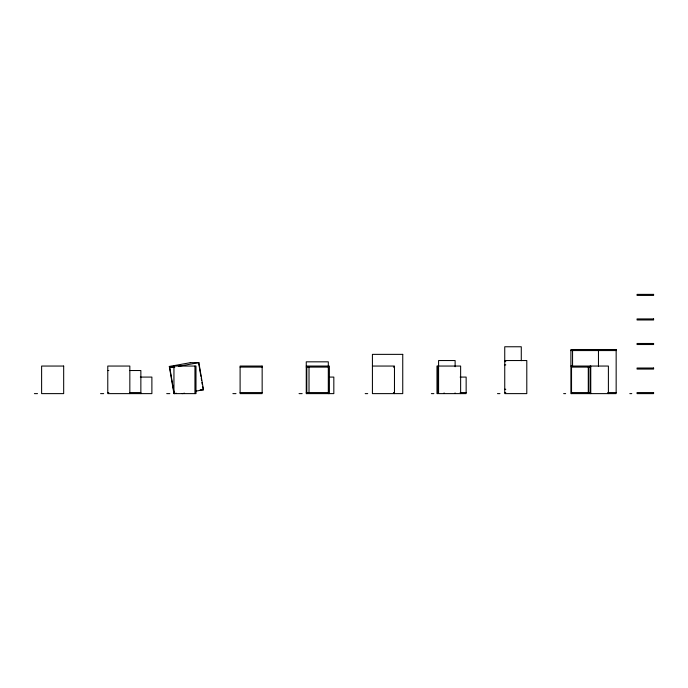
<?xml version="1.0" encoding="UTF-8"?>
<svg xmlns="http://www.w3.org/2000/svg" width="688" height="688" viewBox="0 0 688 688"><rect width="100%" height="100%" fill="white"/><g stroke="black" fill="none" stroke-linecap="round" stroke-linejoin="round"><path stroke-width="1.03" d="M444.577 393.192L443.674 393.226M455.576 393.218L454.665 393.218M176.309 393.235L173.944 393.622L173.944 366.05L195.994 366.05L195.994 393.622L173.944 393.622L169.317 366.472L190.567 362.645M171.862 367.117L169.764 367.504L174.778 367.504M178.656 366.283L198.858 362.645L203.476 389.786L195.865 391.128M182.234 393.622L184.599 393.235M570.902 350.562L616.156 350.562M504.743 360.538L526.793 360.538L526.793 393.622L504.743 393.622L504.743 346.761L521.28 346.761L521.28 360.693M504.743 361.587L505.783 361.587M190.292 362.645L198.858 362.645M504.743 364.898L505.783 364.898M306.263 366.05L329.363 366.05L329.363 393.622M372.423 366.05L394.473 366.05L394.473 393.622M570.902 366.05L608.398 366.05L608.398 393.622M169.317 366.472L174.597 366.472M240.103 367.1L262.154 367.1M306.263 367.1L328.314 367.1M393.424 367.1L394.473 367.1M571.53 367.1L590.614 367.1M107.775 370.522L108.824 370.522M129.49 370.522L140.859 370.522L140.859 393.622M140.335 377.084L151.885 377.084L151.885 393.622L107.775 393.622L107.775 366.05L129.834 366.05L129.834 393.622M329.586 377.084L333.826 377.084L333.826 393.622L306.263 393.622L306.263 361.828L328.314 361.828L328.314 393.622M460.134 377.084L466.146 377.084L466.146 393.622L438.583 393.622L438.583 366.05L460.633 366.05L460.633 393.622M504.743 389.262L505.783 389.262M200.199 389.786L203.476 389.786M107.775 392.573L108.824 392.573M129.49 392.573L140.859 392.573M240.103 392.573L262.154 392.573M306.263 392.573L328.314 392.573M393.424 392.573L394.473 392.573M460.134 392.573L466.146 392.573M504.743 392.573L505.783 392.573M571.53 392.573L590.614 392.573M607.71 392.573L616.156 392.573M590.614 393.011L588.283 393.011L588.283 366.661M34.4 393.622L37.513 393.622M100.56 393.622L103.673 393.622M166.72 393.622L169.833 393.622M232.879 393.622L235.993 393.622M299.048 393.622L302.152 393.622M365.199 393.622L367.702 393.622M431.359 393.622L433.861 393.622M497.484 393.622L499.961 393.622M563.653 393.622L565.639 393.622M629.804 393.622L631.765 393.622M198.583 362.645L200.896 376.216M201.249 378.305L201.61 380.395M201.962 382.485L202.324 384.575M202.676 386.656L203.029 388.763M169.583 366.472L174.21 393.622L174.219 391.498M598.465 349.513L598.465 366.317M590.76 366.05L590.76 393.622M590.132 366.05L590.132 393.622M588.55 366.661L588.55 393.011M572.554 349.513L572.554 366.317M571.53 366.05L571.53 393.622M455.121 366.738L455.121 360.538L438.583 360.538L438.583 365.878M328.511 366.05L328.511 393.622M309.015 367.1L309.015 392.573M306.796 367.117L306.796 393.622M194.945 366.05L194.945 393.622M653.6 294.378L637.062 294.378L637.062 295.427L653.6 295.427L653.6 294.378M653.6 318.931L637.062 318.931L637.062 319.972L653.6 319.972L653.6 318.931M653.6 343.475L637.062 343.475L637.062 344.525L653.6 344.525L653.6 343.475M616.156 349.513L570.902 349.513L570.902 393.622L616.156 393.622L616.156 349.513M402.747 354.363L372.423 354.363L372.423 393.622L402.747 393.622L402.747 354.363M63.674 366.05L41.615 366.05L41.615 393.622L63.674 393.622L63.674 366.05M262.154 366.05L240.103 366.05L240.103 393.622L262.154 393.622L262.154 366.05M438.032 366.05L436.983 366.05L436.983 393.622L438.032 393.622L438.032 366.05M653.6 368.028L637.062 368.028L637.062 369.069L653.6 369.069L653.6 368.028M653.6 392.573L637.062 392.573L637.062 393.622L653.6 393.622L653.6 392.573"/></g></svg>
